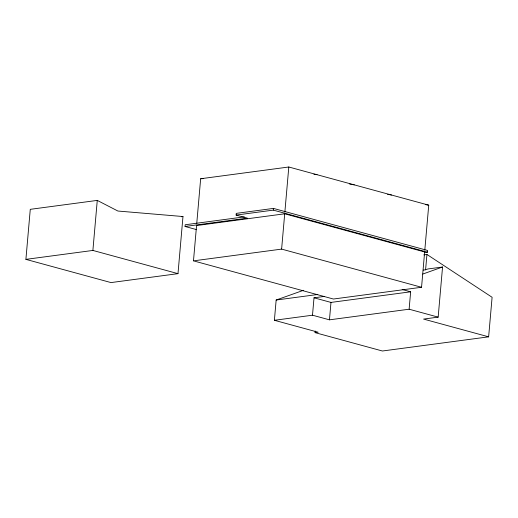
<?xml version="1.0" encoding="UTF-8"?>
<svg xmlns="http://www.w3.org/2000/svg" width="518" height="518" viewBox="0 0 518 518"><rect width="100%" height="100%" fill="white"/><g stroke="black" fill="none" stroke-linecap="round" stroke-linejoin="round"><path stroke-width="0.78" d="M25.9 259.369L30.277 209.33L97.267 200.401L117.903 211.033L182.983 216.537L177.985 273.653L110.994 282.582L25.9 259.369L92.89 250.44L177.985 273.653M92.89 250.44L97.267 200.401M196.659 229.642L185.043 226.47L185.191 224.767L244.36 216.874M193.479 260.858L196.568 225.55L284.706 213.798L424.643 251.968L421.548 287.276L333.411 299.028L193.479 260.858L281.617 249.106L421.548 287.276M196.717 223.841L200.66 178.749L288.804 166.997L428.736 205.173L424.792 250.259M185.043 226.47L247.403 218.156L236.111 215.08L236.26 213.371L273.439 208.411L427.648 250.479L427.492 252.188L424.307 252.609M236.111 215.08L273.29 210.12L273.439 208.411M315.242 331.041L315.099 332.64L318.181 332.232L274.391 320.286L276.159 300.026L303.477 290.3M281.617 249.106L284.706 213.798M284.861 212.089L288.804 166.997M274.391 320.286L312.496 315.203L314.018 297.798L324.372 296.413M329.461 319.833L330.983 302.421L410.644 291.802L409.123 309.214L329.461 319.833L312.496 315.203M423.193 270.111L425.595 269.794L426.936 254.461L423.743 254.888M426.936 254.461L492.1 297.28L488.636 336.836L423.549 319.082L438.163 317.133L442.553 267.01L427.939 268.959L425.595 269.794M422.798 274.048L442.553 267.01M181.384 216.751L182.983 216.537M276.159 300.026L317.819 294.477M488.636 336.836L382.407 351.003L315.099 332.64M200.66 178.749L203.069 178.626M313.908 174.21L317.055 174.708M349.592 184.052L354.286 184.861M387.6 194.341L391.511 195.014M425.608 204.629L428.736 205.173M273.29 210.12L427.492 252.188M402.162 289.491L410.644 291.802M409.123 309.214L438.163 317.133M314.018 297.798L330.983 302.421"/></g></svg>
